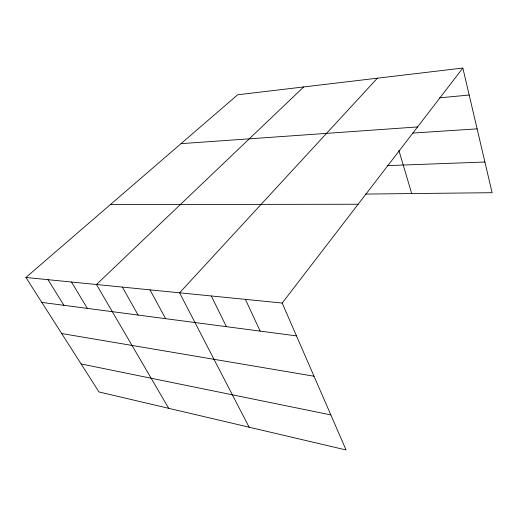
<?xml version="1.0" encoding="UTF-8"?>
<svg xmlns="http://www.w3.org/2000/svg" width="518" height="518" viewBox="0 0 518 518"><rect width="100%" height="100%" fill="white"/><g stroke="black" fill="none" stroke-linecap="round" stroke-linejoin="round"><path stroke-width="0.78" d="M282.193 303.043L346.076 449.961L98.996 391.958L25.9 277.473L282.193 303.043L462.846 68.039L492.1 192.696L365.514 194.069M377.408 78.186L179.584 292.806L249.126 427.201M303.71 86.94L96.477 284.518L168.693 408.32M25.9 277.473L237.671 94.781L462.846 68.039M439.62 97.837L469.178 95.034M181.022 143.654L417.566 126.942M412.445 133.094L477.117 128.859M387.244 165.631L484.9 162.024M110.425 204.558L358.139 204.254M41.822 302.408L296.471 335.884M61.7 333.547L314.012 376.223M81.119 363.947L330.834 414.912M47.986 279.681L63.915 305.316M71.465 282.019L87.367 308.398M122.371 287.101L138.112 315.067M150.013 289.86L165.605 318.68M211.305 295.972L226.411 326.677M245.415 299.378L260.159 331.112M398.886 150.434L411.706 193.57"/></g></svg>
